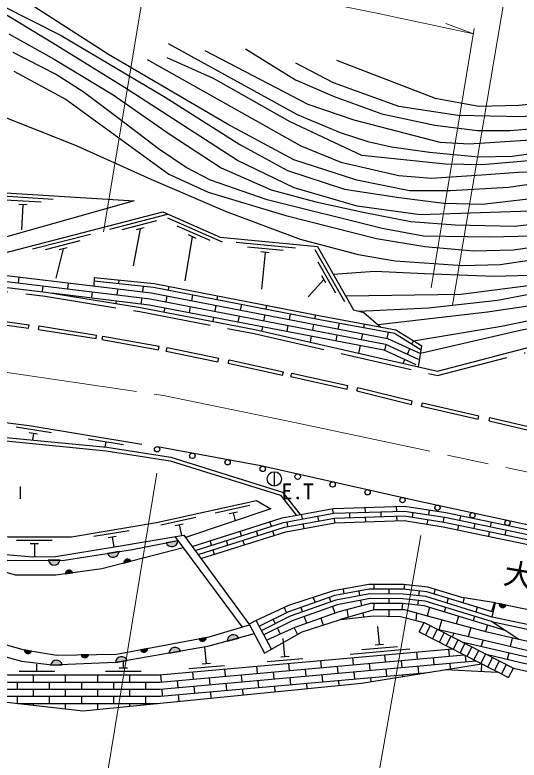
# Model space of a CAD drawing. Units: millimetres, scale not verified. Extents: x 40000 to 680000, y 20000 to 380000.
# Drawn here: x 117164 to 159405, y 257433 to 319910 of the extents above; entities that cross this region are included whole.
import ezdxf
from ezdxf.enums import TextEntityAlignment as Align

# ---------------------------------------------------------------- set-up
doc = ezdxf.new("R2010")
doc.units = ezdxf.units.MM
doc.header["$LTSCALE"] = 1000
doc.linetypes.add('CHAIN', pattern=[18.5, 12, -1.5, 3.5, -1.5])
doc.linetypes.add('DASHED', pattern=[7.5, 6, -1.5])
for name, color, linetype, lineweight in [('M-BGD', 7, 'Continuous', 25), ('M-BMK', 2, 'CHAIN', 13), ('M-STR-HTXT', 7, 'Continuous', 13)]:
    doc.layers.add(name, color=color, linetype=linetype, lineweight=lineweight)
doc.layers.add('M-BMK-HTXT', color=7, linetype='Continuous')
doc.styles.add('ＭＳ ゴシック', font='')
doc.styles.get('ＭＳ ゴシック').set_extended_font_data('MS Gothic')

msp = doc.modelspace()

# ---------------------------------------------------------------- hatches: boundary and pattern name
at = {"layer": 'M-BGD'}
for points in [[(130806, 275828, -0.82183), (129833, 275639)], [(125891, 274913, -0.82183), (124912, 274759)], [(126889, 274098), (126283, 273942, -0.84072)], [(120947, 274190, -0.82183), (119957, 274187)], [(121991, 273135), (121371, 273050, -0.84072)], [(157718, 270559), (158332, 270435, -0.84072)], [(132591, 267597), (133206, 267712, -0.84072)], [(134960, 267405, -0.82183), (135915, 267667)], [(127676, 266675), (128291, 266790, -0.84072)], [(131046, 266559, 0.82183), (130070, 266390)], [(117938, 266673), (118556, 266575, -0.84072)], [(123337, 266272), (122711, 266264, 0.84072)], [(120141, 265379, -0.82183), (121131, 265422)], [(125587, 265614, -0.82183), (126563, 265783)]]:
    msp.add_hatch(color=256, dxfattribs=at).paths.add_polyline_path(points)

# ---------------------------------------------------------------- linework, layer by layer
for p, q in [((120372, 304445), (115381, 304746)), ((119356, 304205), (116361, 304386)), ((118190, 303975), (117491, 304018)), ((117841, 303996), (117714, 301897)), ((129927, 303173), (125086, 301923)), ((129034, 302632), (126129, 301882)), ((134545, 300852), (129975, 302881)), ((127657, 301967), (127080, 298860)), ((127995, 302054), (127318, 301879)), ((133509, 300984), (130767, 302201)), ((123487, 301510), (118646, 300259)), ((132017, 301318), (131408, 297609)), ((132337, 301176), (131697, 301460)), ((122593, 300969), (119689, 300219)), ((140667, 300357), (135690, 300836)), ((121216, 300303), (120594, 297849)), ((121555, 300391), (120877, 300216)), ((139643, 300154), (136656, 300442)), ((138469, 299966), (137772, 300033)), ((138121, 299999), (137825, 296921)), ((144801, 295863), (142329, 300209)), ((144045, 296584), (142562, 299192)), ((143216, 297435), (142870, 298044)), ((117464, 297432), (117523, 297929)), ((121604, 296935), (121663, 297431)), ((123814, 297902), (123763, 297179)), ((125858, 297391), (125894, 297689)), ((143043, 297739), (141739, 296276)), ((119477, 296708), (119534, 297184)), ((125744, 296437), (125803, 296934)), ((127873, 296685), (127933, 297179)), ((130027, 296850), (130084, 297144)), ((121537, 296383), (121544, 296438)), ((123614, 296190), (123674, 296686)), ((127754, 295692), (127814, 296188)), ((129834, 295848), (129928, 296339)), ((131975, 295944), (132073, 296451)), ((134120, 296053), (134177, 296347)), ((125656, 295709), (125684, 295941)), ((133928, 295058), (134023, 295549)), ((136070, 295154), (136166, 295654)), ((138213, 295256), (138270, 295550)), ((129669, 294997), (129739, 295357)), ((131786, 294962), (131881, 295453)), ((133764, 294210), (133833, 294567)), ((135880, 294172), (135975, 294663)), ((138022, 294268), (138117, 294759)), ((140164, 294364), (140259, 294857)), ((142306, 294459), (142362, 294753)), ((118309, 293636), (118350, 293933)), ((119142, 293547), (119190, 293843)), ((119190, 293843), (124011, 293071)), ((137855, 293403), (137927, 293777)), ((139975, 293382), (140069, 293873)), ((142116, 293478), (142211, 293969)), ((144258, 293574), (144355, 294074)), ((146404, 293692), (146461, 293986)), ((119142, 293547), (123964, 292775)), ((123964, 292775), (124011, 293071)), ((144069, 292592), (144164, 293083)), ((146211, 292688), (146305, 293179)), ((148353, 292784), (148454, 293310)), ((124488, 292686), (124541, 292981)), ((124488, 292686), (129206, 291841)), ((124541, 292981), (129259, 292136)), ((141922, 292472), (142022, 292987)), ((150431, 292319), (150557, 292594)), ((129206, 291841), (129259, 292136)), ((129849, 291728), (129910, 292022)), ((129910, 292022), (134240, 291120)), ((145989, 291540), (146116, 292197)), ((148159, 291780), (148256, 292285)), ((150044, 291470), (150251, 291925)), ((150975, 290399), (151266, 292162)), ((129849, 291728), (134179, 290826)), ((134179, 290826), (134240, 291120)), ((135038, 290710), (135103, 291003)), ((135038, 290710), (139592, 289698)), ((135103, 291003), (139657, 289991)), ((149690, 290693), (149837, 291015)), ((139592, 289698), (139657, 289991)), ((140292, 289588), (140358, 289880)), ((140292, 289588), (145004, 288534)), ((140358, 289880), (145069, 288826)), ((145004, 288534), (145069, 288826)), ((145812, 288385), (145884, 288676)), ((145884, 288676), (150459, 287548)), ((145812, 288385), (150387, 287257)), ((150387, 287257), (150459, 287548)), ((151239, 287100), (151307, 287392)), ((151239, 287100), (155973, 286008)), ((151307, 287392), (156040, 286300)), ((155973, 286008), (156040, 286300)), ((156889, 285871), (156959, 286162)), ((156959, 286162), (161483, 285076)), ((156889, 285871), (161413, 284785)), ((120242, 284871), (117278, 285337)), ((119059, 284753), (118368, 284862)), ((118714, 284808), (118630, 284277)), ((126260, 283857), (123301, 284349)), ((124780, 284103), (124711, 283685)), ((138896, 281607), (138896, 280407)), ((117632, 279327), (117632, 280372)), ((136857, 278774), (133929, 278124)), ((149160, 278292), (149148, 278692)), ((135800, 278232), (135116, 278080)), ((135458, 278156), (135608, 277480)), ((141256, 277650), (141185, 278043)), ((143844, 278120), (143772, 278514)), ((145230, 277770), (145217, 278169)), ((146531, 278210), (146519, 278610)), ((147858, 277852), (147846, 278251)), ((150479, 277805), (150541, 278200)), ((151840, 277998), (151901, 278393)), ((132324, 277767), (129396, 277117)), ((138651, 277040), (138530, 277421)), ((140034, 277021), (139963, 277415)), ((142622, 277492), (142550, 277885)), ((143987, 277331), (143915, 277727)), ((146556, 277411), (146544, 277811)), ((149185, 277493), (149173, 277893)), ((151717, 277207), (151778, 277603)), ((153078, 277400), (153139, 277796)), ((154447, 277525), (154529, 277917)), ((131267, 277225), (130583, 277073)), ((130925, 277149), (131122, 276260)), ((141399, 276863), (141328, 277256)), ((154284, 276742), (154365, 277134)), ((155653, 276865), (155734, 277256)), ((157022, 276988), (157103, 277379)), ((126744, 276658), (123785, 276166)), ((125659, 276173), (124969, 276059)), ((130576, 276168), (136190, 268572)), ((136144, 276245), (136023, 276626)), ((137519, 276261), (137398, 276642)), ((138893, 276277), (138772, 276659)), ((156858, 276204), (156940, 276596)), ((158227, 276327), (158309, 276719)), ((120294, 275855), (117294, 275855)), ((119144, 275555), (118444, 275555)), ((118794, 275555), (118794, 274484)), ((125314, 276116), (125449, 275302)), ((130806, 275828), (129833, 275639)), ((133637, 275450), (133516, 275831)), ((135012, 275466), (134891, 275847)), ((136386, 275482), (136265, 275863)), ((125891, 274913), (124912, 274759)), ((133879, 274687), (133758, 275068)), ((120947, 274190), (119957, 274187)), ((126283, 273942), (126889, 274098)), ((121371, 273050), (121991, 273135)), ((147231, 272166), (147229, 271766)), ((149805, 272143), (149762, 271745)), ((144658, 271774), (144730, 271380)), ((145977, 271608), (146048, 271214)), ((148496, 271759), (148493, 271359)), ((151022, 271610), (150979, 271213)), ((152375, 271747), (152259, 271365)), ((142160, 271076), (142311, 270652)), ((143504, 271078), (143639, 270701)), ((146120, 270821), (146203, 270370)), ((147222, 270566), (147219, 270016)), ((148491, 270959), (148489, 270559)), ((149634, 270552), (149577, 270022)), ((150937, 270815), (150894, 270417)), ((153471, 270996), (153351, 270602)), ((154808, 271037), (154683, 270628)), ((157333, 270632), (157107, 269891)), ((157154, 269418), (157429, 270617)), ((157429, 270617), (194410, 263171)), ((158332, 270435), (157718, 270559)), ((139712, 270226), (139932, 269783)), ((141118, 270226), (141252, 269850)), ((143773, 270324), (143975, 269758)), ((144973, 270050), (145091, 269402)), ((148486, 270027), (148482, 269498)), ((151910, 270217), (151696, 269513)), ((153238, 270231), (153122, 269848)), ((155895, 270259), (155771, 269849)), ((141386, 269473), (141589, 268904)), ((142782, 269331), (142990, 268748)), ((146315, 269755), (146372, 269441)), ((150823, 269753), (150758, 269149)), ((154334, 269480), (154146, 268859)), ((155663, 269494), (155546, 269111)), ((194124, 261750), (157154, 269418)), ((136830, 268763), (138071, 266391)), ((138797, 269220), (138975, 268862)), ((151042, 268175), (151452, 268976)), ((151452, 268976), (158925, 265151)), ((151572, 267904), (151982, 268705)), ((152921, 269186), (152668, 268354)), ((156758, 268743), (156595, 268206)), ((157101, 269057), (194530, 261091)), ((159378, 267530), (157101, 269057)), ((139153, 268503), (139400, 268004)), ((140555, 268528), (140836, 267960)), ((147701, 267128), (147568, 268622)), ((151042, 268175), (158515, 264350)), ((152151, 267607), (152561, 268409)), ((152729, 267311), (153139, 268112)), ((153912, 268089), (153814, 267767)), ((155371, 268533), (155147, 267797)), ((133206, 267712), (132591, 267597)), ((134960, 267405), (135915, 267667)), ((139779, 266119), (139646, 267614)), ((153308, 267015), (153718, 267816)), ((153886, 266719), (154297, 267520)), ((156382, 267505), (156222, 266979)), ((158691, 266959), (158856, 267656)), ((128291, 266790), (127676, 266675)), ((133210, 265533), (133087, 266912)), ((146234, 266696), (149222, 266962)), ((147352, 267097), (148050, 267159)), ((154465, 266423), (154875, 267224)), ((154987, 267271), (154960, 267181)), ((155044, 266127), (155454, 266928)), ((118556, 266575), (117938, 266673)), ((123337, 266272), (122711, 266264)), ((130070, 266390), (131046, 266559)), ((145264, 266308), (150244, 266753)), ((148211, 265667), (148157, 266265)), ((150893, 265907), (150840, 266504)), ((153575, 266146), (153522, 266744)), ((154969, 265668), (154923, 266188)), ((155622, 265830), (156032, 266632)), ((156201, 265534), (156611, 266335)), ((158439, 265891), (158565, 266425)), ((125587, 265614), (126563, 265783)), ((126249, 265180), (126249, 265728)), ((132861, 265502), (133559, 265564)), ((138312, 265687), (141300, 265954)), ((139431, 266088), (140128, 266151)), ((140164, 264949), (140111, 265547)), ((142846, 265189), (142793, 265786)), ((145529, 265428), (145475, 266026)), ((146923, 264950), (146870, 265548)), ((149605, 265189), (149552, 265787)), ((152287, 265429), (152234, 266027)), ((153670, 265085), (153628, 265549)), ((156779, 265238), (157190, 266039)), ((157358, 264942), (157768, 265743)), ((119007, 264880), (119007, 265480)), ((120141, 265379), (121131, 265422)), ((125899, 265180), (126599, 265180)), ((131743, 265101), (134731, 265368)), ((134800, 264470), (134747, 265068)), ((137482, 264710), (137429, 265307)), ((141559, 264471), (141505, 265069)), ((144241, 264711), (144188, 265308)), ((148317, 264472), (148264, 265070)), ((151000, 264712), (150946, 265309)), ((153237, 265016), (157601, 264817)), ((156265, 265502), (156236, 264879)), ((157937, 264646), (158347, 265447)), ((158515, 264350), (158925, 265151)), ((117507, 264880), (120507, 264880)), ((118718, 263980), (118718, 264580)), ((121411, 263980), (121411, 264580)), ((124104, 263980), (124104, 264580)), ((124749, 264880), (127749, 264880)), ((126797, 263980), (126797, 264580)), ((129436, 263991), (129382, 264589)), ((132118, 264231), (132064, 264828)), ((133512, 263753), (133459, 264350)), ((136194, 263992), (136141, 264590)), ((138877, 264232), (138823, 264829)), ((140271, 263754), (140218, 264351)), ((142953, 263993), (142900, 264591)), ((145635, 264233), (145582, 264830)), ((147006, 264015), (146976, 264352)), ((149672, 264443), (149659, 264592)), ((117372, 263380), (117372, 263980)), ((120065, 263380), (120065, 263980)), ((122758, 263380), (122758, 263980)), ((125450, 263380), (125450, 263980)), ((128143, 263380), (128143, 263980)), ((130830, 263513), (130777, 264111)), ((134907, 263275), (134853, 263873)), ((137589, 263514), (137535, 264112)), ((141652, 263432), (141612, 263874)), ((144331, 263699), (144294, 264113)), ((118718, 262780), (118718, 263380)), ((121411, 262780), (121411, 263380)), ((124104, 262780), (124104, 263380)), ((126797, 262780), (126797, 263380)), ((129542, 262796), (129489, 263394)), ((132225, 263036), (132171, 263633)), ((133613, 262629), (133566, 263155)), ((136292, 262897), (136248, 263395)), ((138972, 263164), (138930, 263634)), ((117372, 262185), (117372, 262780)), ((120065, 262180), (120065, 262780)), ((122758, 262180), (122758, 262780)), ((125450, 262180), (125450, 262780)), ((128143, 262180), (128143, 262780)), ((130933, 262362), (130883, 262916)), ((117412, 262180), (129116, 262180)), ((118718, 262032), (118718, 262180)), ((121411, 261724), (121411, 262180)), ((124104, 261680), (124104, 262180)), ((126797, 261949), (126797, 262180))]:
    msp.add_line(p, q, dxfattribs=at)
for points in [[(113563, 321981), (121036, 318180), (129752, 313009), (135996, 309055), (140009, 306868), (144777, 305311), (149365, 304598), (153095, 304126), (156305, 304047), (165284, 305086), (176384, 306415), (179027, 306511), (183155, 306168)], [(252829, 303781), (247847, 300476), (243558, 298527), (238618, 297121), (235134, 296581), (231659, 296333), (225247, 296758), (213806, 298116), (207762, 299850), (199641, 302929), (196206, 304172), (193328, 304826), (186675, 306104), (181016, 307216), (175514, 307445), (166938, 306660), (158518, 305446), (153669, 305165), (150211, 305165), (145798, 306045), (140536, 307749), (134976, 310759), (125005, 316591), (118758, 320602)], [(253705, 300989), (248396, 297299), (245362, 295622), (241072, 294192), (238667, 293868), (235438, 293499), (230656, 293468), (226296, 293992), (220622, 294622), (214564, 296144), (203087, 299640), (190369, 303830), (185278, 304685), (174876, 305208), (165410, 303853), (161225, 303480), (151105, 303154), (145839, 303885), (140566, 305409), (135799, 307716), (126354, 313828), (120354, 317540), (116512, 319873)], [(116643, 318323), (120462, 316198), (125398, 313216), (130095, 309936), (134431, 307077), (138636, 305241), (142373, 304227), (146340, 303381), (150330, 302596), (154051, 302319), (159033, 302196), (163684, 302718), (169281, 303687), (173578, 304225), (177284, 304194), (181938, 303762), (187135, 302717)], [(130002, 317502), (140799, 311551), (144404, 310063), (146724, 309298), (148727, 308846), (151886, 308390), (156000, 308019), (158817, 308055), (164019, 308797), (174364, 310075), (177886, 310147), (180101, 309911)], [(185278, 302283), (180401, 303187), (177756, 303472), (173550, 303577), (166437, 302451), (161716, 301382), (156918, 301262), (151405, 301352), (147942, 301999), (138293, 304418), (133558, 306057), (131514, 307123), (129206, 308677), (125781, 311276), (122896, 313453), (120568, 314940), (117030, 316764)], [(173438, 310928), (160391, 309407), (155234, 309081), (152791, 309218), (145586, 311077), (141721, 312411), (133102, 316894)], [(136496, 317071), (140665, 314461), (143924, 313078), (147892, 311613), (152360, 310671), (155910, 310221), (158652, 310212), (163608, 310641), (168596, 311313)], [(128247, 316181), (141107, 308922), (144468, 307564), (149341, 306454), (152079, 306212), (156257, 306503), (159358, 306736), (164012, 306870), (171529, 308025), (175804, 308125), (186812, 307237), (191657, 306047), (198303, 304172), (207804, 300888), (212860, 299382), (222331, 298273), (229925, 297527), (232061, 297527), (235953, 297969), (238124, 298412), (244018, 300274), (246592, 301442), (252488, 304868)], [(252073, 306193), (247198, 303772), (240635, 300271), (236521, 299354), (233796, 298968), (230138, 298814), (218205, 299289), (212443, 300770), (198358, 305563), (193474, 307247), (187729, 308760), (185133, 309134), (179916, 309456), (173900, 309107), (164741, 308077), (156305, 307344), (153231, 307396), (146230, 308110), (140215, 310958), (133810, 314571), (129913, 316322)], [(165201, 312134), (159754, 311369), (154270, 311463), (149320, 312230), (143855, 314225), (140702, 315866)], [(144097, 316108), (152379, 312939), (156035, 312267), (159379, 312343), (162998, 312716)], [(117078, 315204), (121455, 312815), (130050, 306560), (133359, 305061), (139875, 303099), (147449, 301171), (151518, 300507), (155579, 300132), (158948, 300219), (166245, 301284), (170487, 302169), (174509, 302758), (177179, 302700), (182860, 301712), (186139, 301016)], [(114295, 312116), (122296, 308958), (128542, 306141), (134854, 303424), (141067, 301109), (145936, 299813), (149031, 299284), (154694, 298912), (157831, 298997), (167934, 300499), (174197, 301297), (177132, 301350), (180412, 301180), (186138, 300120)], [(81954, 298055), (77343, 298621), (91020, 305492), (106395, 305107), (111880, 305258), (127162, 304335), (110390, 299588), (107887, 297945)], [(110372, 297782), (109933, 298319), (129567, 303390), (134352, 301266), (142520, 300480), (145540, 295170), (146406, 294969), (147828, 293732)], [(143825, 298184), (147330, 298430), (151492, 298235), (157292, 297996), (160318, 298083), (164721, 298657), (170358, 299428), (174274, 299992), (177223, 299992), (180712, 299373), (185961, 298571)], [(111313, 298675), (128567, 296602), (148378, 292779), (151158, 291511)], [(256202, 293029), (252181, 290246), (248635, 288462), (245553, 287152), (240070, 285662), (236067, 285497), (229697, 285922), (217447, 288078), (208273, 291239), (196223, 295528), (188569, 297524), (185042, 298076), (176545, 299108), (174097, 299108), (169528, 298671), (162110, 297434), (154513, 296482), (144879, 296332)], [(62541, 295583), (68798, 296612), (72866, 297089), (81954, 298055), (91460, 298453), (97535, 298453), (105553, 298098), (110658, 297763), (119744, 296676), (127683, 295378), (137271, 293536), (152563, 290035), (171595, 295011), (187149, 290061), (195024, 287357), (208095, 282108), (215017, 278283), (224580, 278363), (230894, 278798), (237629, 279574), (244433, 280644), (252248, 282245), (259019, 284094)], [(109983, 298331), (128490, 296107), (148224, 292300), (150951, 291056)], [(145973, 295069), (151828, 295340), (157594, 296006), (162294, 296874), (173222, 298328), (177005, 298328), (182053, 297409), (188852, 295682), (198627, 292753), (204951, 290490), (212929, 287906), (224645, 284751), (227574, 284465), (230874, 284214), (242590, 284514), (245891, 285166), (249651, 286546), (254283, 289332), (256840, 290996)], [(123793, 297603), (128786, 297092), (142713, 294379), (148959, 293216), (151213, 291843)], [(123814, 297902), (128830, 297389), (142769, 294674), (149068, 293501), (151266, 292162)], [(231948, 282926), (224297, 284087), (216930, 286109), (207189, 288818), (200598, 291456), (192115, 294132), (178514, 297327), (175706, 297747), (173346, 297795), (168621, 297073), (161880, 295749), (156755, 294988), (147610, 293922)], [(150557, 292594), (157926, 293813), (168671, 296049), (173457, 296893), (176809, 296843), (180045, 296496), (183323, 295701), (187358, 294448), (198915, 291432), (205534, 289005), (212361, 286763), (219586, 284646), (226603, 282330)], [(120229, 296596), (128412, 295613), (148071, 291820), (150744, 290601)], [(223899, 282028), (216361, 284285), (207553, 287287), (196306, 291054), (190621, 292804), (185282, 294589), (180510, 295542), (176494, 296251), (174169, 296156), (168863, 295260), (159497, 293452), (151158, 291511)], [(110112, 294909), (113281, 294636), (118350, 293933)], [(110087, 294610), (113248, 294338), (118309, 293636)], [(64531, 283831), (72486, 285330), (78285, 286109), (87483, 287010), (93120, 287242), (102780, 287067), (109699, 286589), (118364, 285474), (127791, 283907)], [(64719, 282720), (72580, 284125), (79470, 285101), (84323, 285589), (94873, 285589), (106367, 285142), (116707, 284464), (124855, 283671), (130231, 282821), (139579, 279893), (141067, 278022)], [(64769, 282424), (72627, 283829), (79506, 284803), (84338, 285289), (94868, 285289), (106351, 284842), (116682, 284165), (124817, 283373), (130162, 282528), (139402, 279634), (140732, 277961)], [(76794, 284056), (85394, 284468), (91080, 284281), (98414, 282776), (108704, 279166), (115050, 276450), (116593, 276155), (121891, 276155), (129019, 277340), (137401, 279202)], [(129120, 283713), (137755, 282119), (150925, 279178), (170801, 274879), (201328, 268505), (210333, 267009), (216260, 266912), (226355, 267261)], [(76545, 270924), (76481, 283156), (83556, 282137), (89738, 281468), (92856, 281205), (96453, 281165), (98960, 280911), (116394, 274683), (118665, 274481), (120577, 274515), (125515, 275312), (131317, 276293), (136830, 268763)], [(77730, 282191), (86455, 280708), (92119, 280339), (95515, 280220), (97640, 279936), (116575, 274176), (121327, 274191), (127011, 275091), (130825, 275831)], [(131274, 275224), (124456, 273474), (120604, 272945), (117223, 272945), (113219, 274078), (96967, 279140), (86379, 280105), (77729, 281184)], [(137401, 279202), (138604, 278485), (131464, 276092)], [(132006, 275352), (139562, 277749), (143843, 278527), (149839, 278714), (153258, 278182), (201546, 268100), (215365, 265685), (222337, 264047), (227604, 262504)], [(132255, 275011), (139659, 277360), (143886, 278128), (149815, 278313), (153187, 277788), (201471, 267707), (215285, 265293), (222235, 263661), (227479, 262124)], [(132505, 274671), (139756, 276971), (143928, 277729), (149790, 277912), (153115, 277395), (201396, 267314), (215205, 264901), (222133, 263274), (227354, 261744)], [(132754, 274330), (139852, 276582), (143970, 277330), (149765, 277511), (153043, 277001), (201320, 266921), (215125, 264509), (222031, 262887), (227230, 261363)], [(76540, 271915), (85937, 273061), (93159, 273027), (99201, 271891), (117938, 266673), (120665, 266238), (125685, 266302), (133453, 267759), (136830, 268763)], [(137216, 268024), (133292, 266948), (125587, 265614), (120266, 265385), (117742, 265706), (98977, 270931), (93065, 272043), (85994, 272077), (76545, 270924)], [(157429, 270617), (154607, 271069), (151765, 271933), (149725, 272152), (146823, 272169), (143853, 271627), (140094, 270404), (137372, 269139)], [(157252, 269847), (151684, 271539), (149702, 271752), (146858, 271769), (143957, 271239), (140079, 269856), (137662, 268657)], [(157155, 269418), (151604, 271146), (149679, 271352), (146893, 271368), (144060, 270851), (140235, 269487), (137840, 268299)], [(157101, 269057), (151524, 270752), (149657, 270952), (146928, 270968), (144164, 270464), (140392, 269118), (138018, 267941)], [(158241, 268292), (151444, 270358), (149634, 270552), (146963, 270568), (144305, 269876), (140608, 268552), (138262, 267486)], [(159378, 267530), (156744, 268167), (151832, 269476), (149843, 270021), (147276, 270033), (144451, 269217)], [(138663, 266742), (141242, 268187), (144451, 269217), (147207, 269538), (149481, 269467), (151452, 268976)], [(138071, 266391), (138663, 266742), (137372, 269139), (136782, 268829)], [(152561, 268409), (159799, 266697), (178956, 262582), (186013, 260972), (192231, 260176), (198454, 260460)], [(194530, 261091), (192417, 260894), (187483, 261412), (159378, 267530)], [(154608, 267361), (159679, 266162), (178837, 262046), (185917, 260431), (192209, 259625), (201404, 259985)], [(91928, 265828), (116558, 263980), (129314, 263980), (154793, 266255)], [(91996, 266424), (116581, 264580), (129287, 264580), (153791, 266768)], [(156655, 266313), (159558, 265627), (178718, 261511), (186102, 259638), (193705, 258881), (204824, 259435)], [(91860, 265231), (116536, 263380), (129341, 263380), (155795, 265742)], [(91854, 265095), (122874, 261558), (146201, 263886), (156265, 265502)], [(158925, 265151), (185178, 259274), (193760, 258187), (199903, 258410), (205803, 258819), (211459, 257610), (210471, 258844)], [(103774, 263736), (116513, 262780), (129368, 262780), (151776, 264781)]]:
    msp.add_lwpolyline(points, dxfattribs=at)
at = {"layer": 'M-BGD', "linetype": 'DASHED'}
msp.add_lwpolyline([(62599, 295236), (68847, 296263), (72906, 296739), (81980, 297703), (91467, 298101), (97527, 298101), (105533, 297746), (110625, 297412), (119694, 296327), (127621, 295031), (137199, 293191), (152569, 289672), (159902, 291590)], dxfattribs=at)
at = {"layer": 'M-BGD'}
for centre, radius in [((129079, 283492), 225), ((132029, 282947), 225), ((134979, 282402), 225), ((137928, 281850), 225), ((138896, 281007), 600), ((140855, 281196), 225), ((143783, 280542), 225), ((146711, 279888), 225), ((149639, 279234), 225), ((152569, 278592), 225), ((155502, 277958), 225), ((158434, 277323), 225)]:
    msp.add_circle(centre, radius, dxfattribs=at)
for centre, radius, start, end in [((130301, 275829), 505, 202.16168, 359.81987), ((125386, 274933), 505, 200.16078, 357.81897), ((126599, 273967), 318, 24.28711, 184.50485), ((120452, 274286), 505, 191.35413, 349.01232), ((121688, 273039), 318, 17.70357, 177.9213), ((158036, 270550), 318, 178.50707, 338.7248), ((132888, 267708), 318, 200.51452, 0.73226), ((135464, 267442), 505, 26.51226, 184.17045), ((127974, 266786), 318, 200.51452, 0.73226), ((130574, 266378), 505, 20.99373, 178.65192), ((118255, 266678), 318, 180.81436, 341.03209), ((123024, 266322), 318, 190.618, 350.83574), ((120640, 265303), 505, 13.63582, 171.29401), ((126092, 265602), 505, 20.99373, 178.65192)]:
    msp.add_arc(centre, radius, start, end, dxfattribs=at)
at = {"layer": 'M-BMK'}
msp.add_lwpolyline([(63732, 288548), (71676, 289956), (77579, 290729), (83621, 291243), (88349, 291560), (94125, 291607), (100659, 291545), (108086, 291044), (115466, 290077), (129619, 287988), (140200, 285830), (162644, 281030), (180982, 276960), (190553, 274898), (200085, 273446), (206856, 272657), (214337, 271999), (217027, 271882), (224361, 271588), (229615, 271930), (237711, 272686), (248565, 274522), (254346, 275890), (260967, 277837)], dxfattribs=at)
at = {"layer": 'M-STR-HTXT'}
for p, q in [((124581, 301732), (128348, 324291)), ((153824, 295570), (158296, 322026)), ((152042, 297038), (155644, 318762)), ((155573, 318334), (153267, 319176)), ((124338, 252752), (129047, 281492)), ((151181, 276269), (145331, 243106))]:
    msp.add_line(p, q, dxfattribs=at)
msp.add_lwpolyline([(128228, 323573), (135676, 322473), (147357, 320091), (155573, 318334)], dxfattribs=at)

# ---------------------------------------------------------------- texts
at = {"layer": 'M-BGD', "style": 'ＭＳ ゴシック'}
msp.add_text('E.T', height=1320, dxfattribs=at).set_placement((139510, 280624), align=Align.TOP_LEFT)
at = {"layer": 'M-BMK-HTXT', "style": 'ＭＳ ゴシック'}
msp.add_text('大谷川', height=1833, rotation=350.224, dxfattribs=at).set_placement((157919, 271722), align=Align.BOTTOM_LEFT)

doc.saveas('drawing.dxf')
